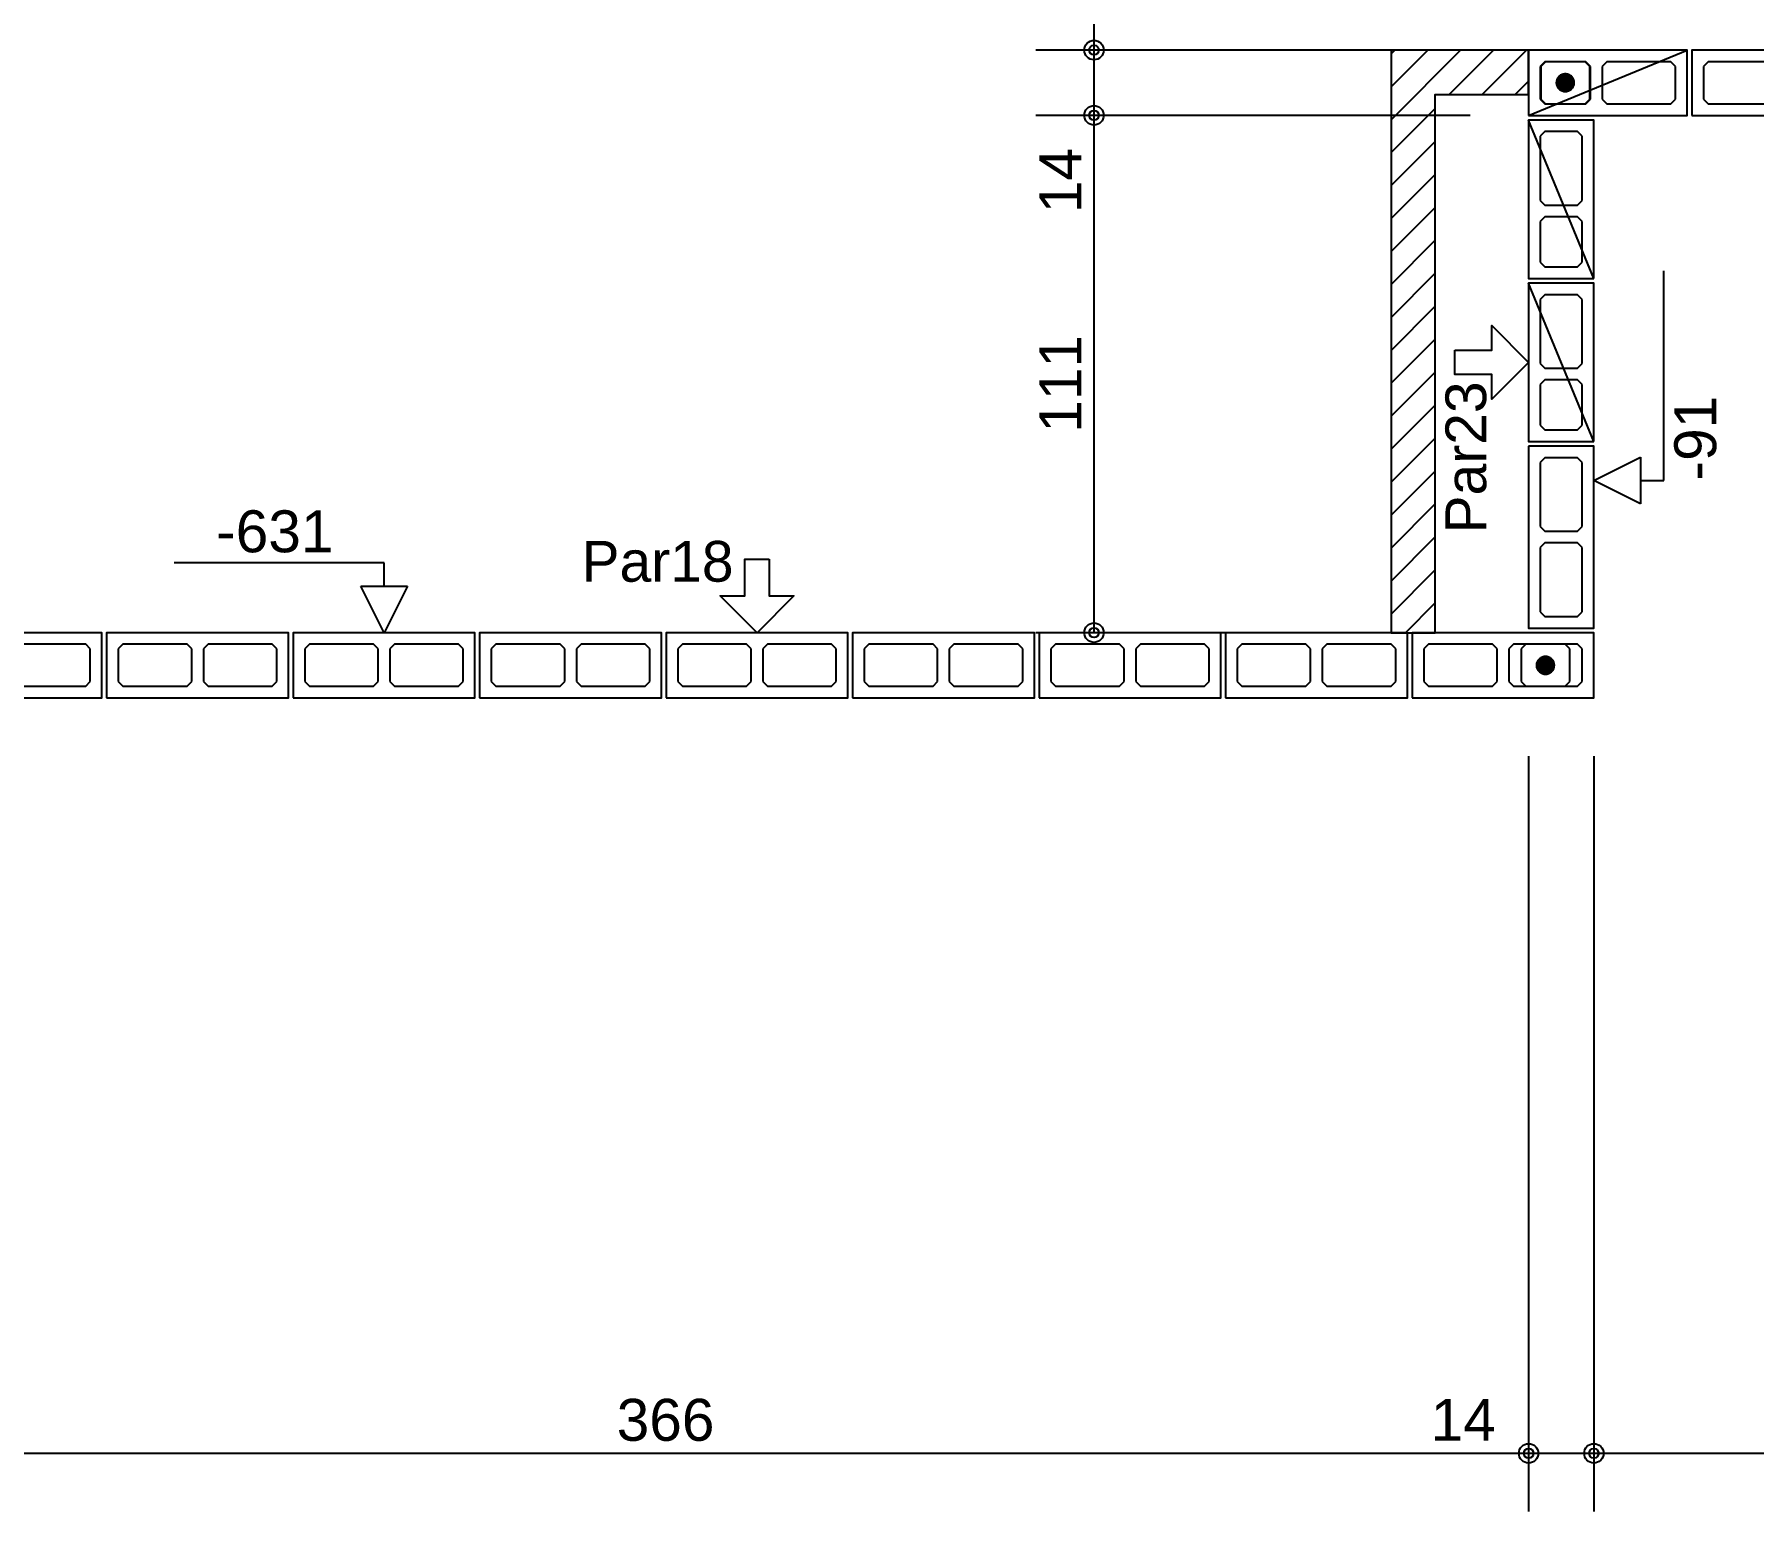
# Model space of a CAD drawing. Extents: x 0 to 119, y 0 to 84.
# Drawn here: x 15.12 to 22.5, y 37.03 to 43.37 of the extents above; entities that cross this region are included whole.
import ezdxf

# ---------------------------------------------------------------- set-up
doc = ezdxf.new("R2010")
doc.units = 0
doc.header["$MEASUREMENT"] = 0
doc.linetypes.add('ESTILO_TQS_0003', pattern=[1.5, 0.5, -0.4, 0.1, -0.5])
doc.linetypes.add('ESTILO_TQS_0005', pattern=[0.4, 0.3, -0.1])
for name, color, linetype in [('17', 90, 'CONTINUOUS'), ('18', 6, 'CONTINUOUS'), ('20', 1, 'CONTINUOUS'), ('27', 250, 'CONTINUOUS'), ('29', 9, 'CONTINUOUS'), ('3', 7, 'CONTINUOUS'), ('35', 255, 'CONTINUOUS')]:
    doc.layers.add(name, color=color, linetype=linetype)
doc.styles.add('TQS_ARIAL', font='arial.ttf')

msp = doc.modelspace()

# ---------------------------------------------------------------- linework, layer by layer
at = {"layer": '17', "color": 90, "linetype": 'Continuous'}
for p, q in [((21.51775, 40.75055), (21.49775, 40.73055)), ((21.49775, 40.73055), (21.49775, 40.59055)), ((21.68775, 40.75055), (21.51775, 40.75055)), ((21.70775, 40.73055), (21.68775, 40.75055)), ((21.70775, 40.59055), (21.70775, 40.73055)), ((21.49775, 40.59055), (21.51775, 40.57055)), ((21.51775, 40.57055), (21.68775, 40.57055)), ((21.68775, 40.57055), (21.70775, 40.59055))]:
    msp.add_line(p, q, dxfattribs=at)
for points in [[(21.60335, 40.66055), (21.603347, 40.660489), (21.603338, 40.660429), (21.603322, 40.66037), (21.603301, 40.660313), (21.603275, 40.660259), (21.603242, 40.660207), (21.603205, 40.660159), (21.603163, 40.660115), (21.603117, 40.660076), (21.603067, 40.660041), (21.603014, 40.660011), (21.602958, 40.659987), (21.6029, 40.659969), (21.602841, 40.659957), (21.60278, 40.659951), (21.60272, 40.659951), (21.602659, 40.659957), (21.6026, 40.659969), (21.602542, 40.659987), (21.602486, 40.660011), (21.602433, 40.660041), (21.602383, 40.660076), (21.602337, 40.660115), (21.602295, 40.660159), (21.602258, 40.660207), (21.602225, 40.660259), (21.602199, 40.660313), (21.602178, 40.66037), (21.602162, 40.660429), (21.602153, 40.660489), (21.60215, 40.66055), (21.64055, 40.66055), (21.640356, 40.664374), (21.639776, 40.668159), (21.638816, 40.671866), (21.637487, 40.675457), (21.6358, 40.678894), (21.633775, 40.682144), (21.631431, 40.685172), (21.628793, 40.687947), (21.625888, 40.690441), (21.622745, 40.692629), (21.619397, 40.694487), (21.615878, 40.695997), (21.612225, 40.697143), (21.608474, 40.697914), (21.604665, 40.698301), (21.600835, 40.698301), (21.597026, 40.697914), (21.593275, 40.697143), (21.589622, 40.695997), (21.586103, 40.694487), (21.582755, 40.692629), (21.579612, 40.690441), (21.576707, 40.687947), (21.574069, 40.685172), (21.571725, 40.682144), (21.5697, 40.678894), (21.568013, 40.675457), (21.566684, 40.671866), (21.565724, 40.668159), (21.565144, 40.664374), (21.56495, 40.66055), (21.60335, 40.66055)], [(21.60215, 40.66055), (21.602153, 40.660611), (21.602162, 40.660671), (21.602178, 40.66073), (21.602199, 40.660787), (21.602225, 40.660841), (21.602258, 40.660893), (21.602295, 40.660941), (21.602337, 40.660985), (21.602383, 40.661024), (21.602433, 40.661059), (21.602486, 40.661089), (21.602542, 40.661113), (21.6026, 40.661131), (21.602659, 40.661143), (21.60272, 40.661149), (21.60278, 40.661149), (21.602841, 40.661143), (21.6029, 40.661131), (21.602958, 40.661113), (21.603014, 40.661089), (21.603067, 40.661059), (21.603117, 40.661024), (21.603163, 40.660985), (21.603205, 40.660941), (21.603242, 40.660893), (21.603275, 40.660841), (21.603301, 40.660787), (21.603322, 40.66073), (21.603338, 40.660671), (21.603347, 40.660611), (21.60335, 40.66055), (21.56495, 40.66055), (21.565144, 40.656726), (21.565724, 40.652941), (21.566684, 40.649234), (21.568013, 40.645643), (21.5697, 40.642206), (21.571725, 40.638956), (21.574069, 40.635928), (21.576707, 40.633153), (21.579612, 40.630659), (21.582755, 40.628471), (21.586103, 40.626613), (21.589622, 40.625103), (21.593275, 40.623957), (21.597026, 40.623186), (21.600835, 40.622799), (21.604665, 40.622799), (21.608474, 40.623186), (21.612225, 40.623957), (21.615878, 40.625103), (21.619397, 40.626613), (21.622745, 40.628471), (21.625888, 40.630659), (21.628793, 40.633153), (21.631431, 40.635928), (21.633775, 40.638956), (21.6358, 40.642206), (21.637487, 40.645643), (21.638816, 40.649234), (21.639776, 40.652941), (21.640356, 40.656726), (21.64055, 40.66055), (21.60215, 40.66055)]]:
    msp.add_lwpolyline(points, dxfattribs=at)
msp.add_circle((21.60275, 40.66055), 0.0372, dxfattribs=at)
for points in [[(21.60335, 40.66055), (21.565144, 40.664374), (21.56495, 40.66055)], [(21.60215, 40.66055), (21.56495, 40.66055), (21.565144, 40.656726)], [(21.60335, 40.66055), (21.565724, 40.668159), (21.565144, 40.664374)], [(21.60215, 40.66055), (21.565144, 40.656726), (21.565724, 40.652941)], [(21.60335, 40.66055), (21.566684, 40.671866), (21.565724, 40.668159)], [(21.60215, 40.66055), (21.565724, 40.652941), (21.566684, 40.649234)], [(21.60335, 40.66055), (21.568013, 40.675457), (21.566684, 40.671866)], [(21.60215, 40.66055), (21.566684, 40.649234), (21.568013, 40.645643)], [(21.60335, 40.66055), (21.5697, 40.678894), (21.568013, 40.675457)], [(21.60215, 40.66055), (21.568013, 40.645643), (21.5697, 40.642206)], [(21.60335, 40.66055), (21.571725, 40.682144), (21.5697, 40.678894)], [(21.60215, 40.66055), (21.5697, 40.642206), (21.571725, 40.638956)], [(21.60335, 40.66055), (21.574069, 40.685172), (21.571725, 40.682144)], [(21.60215, 40.66055), (21.571725, 40.638956), (21.574069, 40.635928)], [(21.60335, 40.66055), (21.576707, 40.687947), (21.574069, 40.685172)], [(21.60215, 40.66055), (21.574069, 40.635928), (21.576707, 40.633153)], [(21.60335, 40.66055), (21.579612, 40.690441), (21.576707, 40.687947)], [(21.60215, 40.66055), (21.576707, 40.633153), (21.579612, 40.630659)], [(21.60335, 40.66055), (21.582755, 40.692629), (21.579612, 40.690441)], [(21.60215, 40.66055), (21.579612, 40.630659), (21.582755, 40.628471)], [(21.60335, 40.66055), (21.586103, 40.694487), (21.582755, 40.692629)], [(21.60215, 40.66055), (21.582755, 40.628471), (21.586103, 40.626613)], [(21.60335, 40.66055), (21.589622, 40.695997), (21.586103, 40.694487)], [(21.60215, 40.66055), (21.586103, 40.626613), (21.589622, 40.625103)], [(21.60335, 40.66055), (21.593275, 40.697143), (21.589622, 40.695997)], [(21.60215, 40.66055), (21.589622, 40.625103), (21.593275, 40.623957)], [(21.60335, 40.66055), (21.597026, 40.697914), (21.593275, 40.697143)], [(21.60215, 40.66055), (21.593275, 40.623957), (21.597026, 40.623186)], [(21.60335, 40.66055), (21.600835, 40.698301), (21.597026, 40.697914)], [(21.60215, 40.66055), (21.597026, 40.623186), (21.600835, 40.622799)], [(21.60335, 40.66055), (21.604665, 40.698301), (21.600835, 40.698301)], [(21.60215, 40.66055), (21.600835, 40.622799), (21.604665, 40.622799)], [(21.602383, 40.661024), (21.602178, 40.66073), (21.60215, 40.66055)], [(21.602383, 40.661024), (21.60215, 40.66055), (21.60215, 40.66055)], [(21.602383, 40.661024), (21.60215, 40.66055), (21.60215, 40.66055)], [(21.602383, 40.661024), (21.60215, 40.66055), (21.60215, 40.66055)], [(21.602383, 40.661024), (21.60215, 40.66055), (21.60215, 40.66055)], [(21.602383, 40.661024), (21.60215, 40.66055), (21.60215, 40.66055)], [(21.602383, 40.661024), (21.60215, 40.66055), (21.60215, 40.66055)], [(21.602383, 40.661024), (21.60215, 40.66055), (21.60215, 40.66055)], [(21.602383, 40.661024), (21.60215, 40.66055), (21.60215, 40.66055)], [(21.602383, 40.661024), (21.60215, 40.66055), (21.60215, 40.66055)], [(21.602383, 40.661024), (21.60215, 40.66055), (21.60215, 40.66055)], [(21.602383, 40.661024), (21.60215, 40.66055), (21.60215, 40.66055)], [(21.602383, 40.661024), (21.60215, 40.66055), (21.60215, 40.66055)], [(21.602383, 40.661024), (21.60215, 40.66055), (21.60215, 40.66055)], [(21.602383, 40.661024), (21.60215, 40.66055), (21.60215, 40.66055)], [(21.602383, 40.661024), (21.60215, 40.66055), (21.60215, 40.66055)], [(21.602383, 40.661024), (21.60215, 40.66055), (21.60215, 40.66055)], [(21.602383, 40.661024), (21.60215, 40.66055), (21.60215, 40.66055)], [(21.602383, 40.661024), (21.60215, 40.66055), (21.60215, 40.66055)], [(21.602383, 40.661024), (21.60215, 40.66055), (21.60215, 40.66055)], [(21.602383, 40.661024), (21.60215, 40.66055), (21.60215, 40.66055)], [(21.602383, 40.661024), (21.60215, 40.66055), (21.60215, 40.66055)], [(21.602383, 40.661024), (21.60215, 40.66055), (21.60215, 40.66055)], [(21.60215, 40.66055), (21.604665, 40.622799), (21.64055, 40.66055)], [(21.602383, 40.661024), (21.602225, 40.660841), (21.602178, 40.66073)], [(21.602383, 40.661024), (21.602258, 40.660893), (21.602225, 40.660841)], [(21.602383, 40.661024), (21.602295, 40.660941), (21.602258, 40.660893)], [(21.602383, 40.661024), (21.602337, 40.660985), (21.602295, 40.660941)], [(21.602383, 40.661024), (21.602383, 40.661024), (21.602337, 40.660985)], [(21.602383, 40.661024), (21.602337, 40.660985), (21.602337, 40.660985)], [(21.602383, 40.661024), (21.602383, 40.661024), (21.602383, 40.661024)], [(21.60335, 40.66055), (21.603117, 40.660076), (21.603117, 40.660076)], [(21.60335, 40.66055), (21.603117, 40.660076), (21.603117, 40.660076)], [(21.60335, 40.66055), (21.603117, 40.660076), (21.603163, 40.660115)], [(21.60335, 40.66055), (21.603163, 40.660115), (21.603163, 40.660115)], [(21.60335, 40.66055), (21.603163, 40.660115), (21.603205, 40.660159)], [(21.60335, 40.66055), (21.603205, 40.660159), (21.603242, 40.660207)], [(21.60335, 40.66055), (21.603242, 40.660207), (21.603275, 40.660259)], [(21.60335, 40.66055), (21.603275, 40.660259), (21.603322, 40.66037)], [(21.60335, 40.66055), (21.603322, 40.66037), (21.60335, 40.66055)], [(21.64055, 40.66055), (21.604665, 40.698301), (21.60335, 40.66055)], [(21.60335, 40.66055), (21.60335, 40.66055), (21.60335, 40.66055)], [(21.60335, 40.66055), (21.60335, 40.66055), (21.60335, 40.66055)], [(21.60335, 40.66055), (21.60335, 40.66055), (21.60335, 40.66055)], [(21.60335, 40.66055), (21.60335, 40.66055), (21.60335, 40.66055)], [(21.60335, 40.66055), (21.60335, 40.66055), (21.60335, 40.66055)], [(21.60335, 40.66055), (21.60335, 40.66055), (21.60335, 40.66055)], [(21.60335, 40.66055), (21.60335, 40.66055), (21.60335, 40.66055)], [(21.60335, 40.66055), (21.60335, 40.66055), (21.60335, 40.66055)], [(21.60335, 40.66055), (21.60335, 40.66055), (21.60335, 40.66055)], [(21.60335, 40.66055), (21.60335, 40.66055), (21.60335, 40.66055)], [(21.60335, 40.66055), (21.60335, 40.66055), (21.60335, 40.66055)], [(21.60335, 40.66055), (21.60335, 40.66055), (21.60335, 40.66055)], [(21.60335, 40.66055), (21.60335, 40.66055), (21.60335, 40.66055)], [(21.60335, 40.66055), (21.60335, 40.66055), (21.60335, 40.66055)], [(21.60335, 40.66055), (21.60335, 40.66055), (21.60335, 40.66055)], [(21.60335, 40.66055), (21.60335, 40.66055), (21.60335, 40.66055)], [(21.60335, 40.66055), (21.60335, 40.66055), (21.60335, 40.66055)], [(21.60335, 40.66055), (21.60335, 40.66055), (21.60335, 40.66055)], [(21.60335, 40.66055), (21.60335, 40.66055), (21.60335, 40.66055)], [(21.60335, 40.66055), (21.60335, 40.66055), (21.60335, 40.66055)], [(21.60335, 40.66055), (21.60335, 40.66055), (21.60335, 40.66055)], [(21.64055, 40.66055), (21.608474, 40.697914), (21.604665, 40.698301)], [(21.64055, 40.66055), (21.604665, 40.622799), (21.608474, 40.623186)], [(21.64055, 40.66055), (21.612225, 40.697143), (21.608474, 40.697914)], [(21.64055, 40.66055), (21.608474, 40.623186), (21.612225, 40.623957)], [(21.64055, 40.66055), (21.615878, 40.695997), (21.612225, 40.697143)], [(21.64055, 40.66055), (21.612225, 40.623957), (21.615878, 40.625103)], [(21.64055, 40.66055), (21.619397, 40.694487), (21.615878, 40.695997)], [(21.64055, 40.66055), (21.615878, 40.625103), (21.619397, 40.626613)], [(21.64055, 40.66055), (21.622745, 40.692629), (21.619397, 40.694487)], [(21.64055, 40.66055), (21.619397, 40.626613), (21.622745, 40.628471)], [(21.64055, 40.66055), (21.625888, 40.690441), (21.622745, 40.692629)], [(21.64055, 40.66055), (21.622745, 40.628471), (21.625888, 40.630659)], [(21.64055, 40.66055), (21.628793, 40.687947), (21.625888, 40.690441)], [(21.64055, 40.66055), (21.625888, 40.630659), (21.628793, 40.633153)], [(21.64055, 40.66055), (21.631431, 40.685172), (21.628793, 40.687947)], [(21.64055, 40.66055), (21.628793, 40.633153), (21.631431, 40.635928)], [(21.64055, 40.66055), (21.633775, 40.682144), (21.631431, 40.685172)], [(21.64055, 40.66055), (21.631431, 40.635928), (21.633775, 40.638956)], [(21.64055, 40.66055), (21.6358, 40.678894), (21.633775, 40.682144)], [(21.64055, 40.66055), (21.633775, 40.638956), (21.6358, 40.642206)], [(21.64055, 40.66055), (21.637487, 40.675457), (21.6358, 40.678894)], [(21.64055, 40.66055), (21.6358, 40.642206), (21.637487, 40.645643)], [(21.64055, 40.66055), (21.638816, 40.671866), (21.637487, 40.675457)], [(21.64055, 40.66055), (21.637487, 40.645643), (21.638816, 40.649234)], [(21.64055, 40.66055), (21.639776, 40.668159), (21.638816, 40.671866)], [(21.64055, 40.66055), (21.638816, 40.649234), (21.639776, 40.652941)], [(21.64055, 40.66055), (21.640356, 40.664374), (21.639776, 40.668159)], [(21.64055, 40.66055), (21.639776, 40.652941), (21.640356, 40.656726)]]:
    msp.add_solid(points, dxfattribs=at)
at = {"layer": '18', "color": 6, "linetype": 'Continuous'}
for p, q in [((22.11025, 41.453846), (22.11025, 42.353846)), ((21.81025, 41.453846), (22.01025, 41.553846)), ((22.01025, 41.553846), (22.01025, 41.353846)), ((22.01025, 41.353846), (21.81025, 41.453846)), ((22.01025, 41.453846), (22.11025, 41.453846))]:
    msp.add_line(p, q, dxfattribs=at)
at = {"layer": '20', "color": 1, "linetype": 'Continuous'}
for p, q in [((16.62025, 41.10055), (15.72025, 41.10055)), ((16.62025, 41.00055), (16.62025, 41.10055)), ((16.62025, 40.80055), (16.52025, 41.00055)), ((16.52025, 41.00055), (16.72025, 41.00055)), ((16.72025, 41.00055), (16.62025, 40.80055))]:
    msp.add_line(p, q, dxfattribs=at)
at = {"layer": '27', "color": 250, "linetype": 'ESTILO_TQS_0005'}
for points in [[(21.58025, 43.090599), (21.60025, 43.070599), (21.77525, 43.070599), (21.79525, 43.090599), (21.79525, 43.230599), (21.77525, 43.250599), (21.60025, 43.250599), (21.58025, 43.230599), (21.58025, 43.090599)], [(21.84525, 43.090599), (21.86525, 43.070599), (22.14025, 43.070599), (22.16025, 43.090599), (22.16025, 43.230599), (22.14025, 43.250599), (21.86525, 43.250599), (21.84525, 43.230599), (21.84525, 43.090599)], [(22.28025, 43.090599), (22.30025, 43.070599), (22.57525, 43.070599), (22.59525, 43.090599), (22.59525, 43.230599), (22.57525, 43.250599), (22.30025, 43.250599), (22.28025, 43.230599), (22.28025, 43.090599)], [(21.740254, 42.635599), (21.760254, 42.655599), (21.760254, 42.930599), (21.740254, 42.950599), (21.600254, 42.950599), (21.580254, 42.930599), (21.580254, 42.655599), (21.600254, 42.635599), (21.740254, 42.635599)], [(21.740254, 42.370599), (21.760254, 42.390599), (21.760254, 42.565599), (21.740254, 42.585599), (21.600254, 42.585599), (21.580254, 42.565599), (21.580254, 42.390599), (21.600254, 42.370599), (21.740254, 42.370599)], [(21.740254, 41.935599), (21.760254, 41.955599), (21.760254, 42.230599), (21.740254, 42.250599), (21.600254, 42.250599), (21.580254, 42.230599), (21.580254, 41.955599), (21.600254, 41.935599), (21.740254, 41.935599)], [(21.740254, 41.670599), (21.760254, 41.690599), (21.760254, 41.865599), (21.740254, 41.885599), (21.600254, 41.885599), (21.580254, 41.865599), (21.580254, 41.690599), (21.600254, 41.670599), (21.740254, 41.670599)], [(21.60025, 41.55055), (21.58025, 41.53055), (21.58025, 41.25555), (21.60025, 41.23555), (21.74025, 41.23555), (21.76025, 41.25555), (21.76025, 41.53055), (21.74025, 41.55055), (21.60025, 41.55055)], [(21.60025, 41.18555), (21.58025, 41.16555), (21.58025, 40.89055), (21.60025, 40.87055), (21.74025, 40.87055), (21.76025, 40.89055), (21.76025, 41.16555), (21.74025, 41.18555), (21.60025, 41.18555)], [(15.04525, 40.59055), (15.06525, 40.57055), (15.34025, 40.57055), (15.36025, 40.59055), (15.36025, 40.73055), (15.34025, 40.75055), (15.06525, 40.75055), (15.04525, 40.73055), (15.04525, 40.59055)], [(15.48025, 40.59055), (15.50025, 40.57055), (15.77525, 40.57055), (15.79525, 40.59055), (15.79525, 40.73055), (15.77525, 40.75055), (15.50025, 40.75055), (15.48025, 40.73055), (15.48025, 40.59055)], [(15.84525, 40.59055), (15.86525, 40.57055), (16.14025, 40.57055), (16.16025, 40.59055), (16.16025, 40.73055), (16.14025, 40.75055), (15.86525, 40.75055), (15.84525, 40.73055), (15.84525, 40.59055)], [(16.28025, 40.59055), (16.30025, 40.57055), (16.57525, 40.57055), (16.59525, 40.59055), (16.59525, 40.73055), (16.57525, 40.75055), (16.30025, 40.75055), (16.28025, 40.73055), (16.28025, 40.59055)], [(16.64525, 40.59055), (16.66525, 40.57055), (16.94025, 40.57055), (16.96025, 40.59055), (16.96025, 40.73055), (16.94025, 40.75055), (16.66525, 40.75055), (16.64525, 40.73055), (16.64525, 40.59055)], [(17.08025, 40.59055), (17.10025, 40.57055), (17.37525, 40.57055), (17.39525, 40.59055), (17.39525, 40.73055), (17.37525, 40.75055), (17.10025, 40.75055), (17.08025, 40.73055), (17.08025, 40.59055)], [(17.44525, 40.59055), (17.46525, 40.57055), (17.74025, 40.57055), (17.76025, 40.59055), (17.76025, 40.73055), (17.74025, 40.75055), (17.46525, 40.75055), (17.44525, 40.73055), (17.44525, 40.59055)], [(17.88025, 40.59055), (17.90025, 40.57055), (18.17525, 40.57055), (18.19525, 40.59055), (18.19525, 40.73055), (18.17525, 40.75055), (17.90025, 40.75055), (17.88025, 40.73055), (17.88025, 40.59055)], [(18.24525, 40.59055), (18.26525, 40.57055), (18.54025, 40.57055), (18.56025, 40.59055), (18.56025, 40.73055), (18.54025, 40.75055), (18.26525, 40.75055), (18.24525, 40.73055), (18.24525, 40.59055)], [(18.68025, 40.59055), (18.70025, 40.57055), (18.97525, 40.57055), (18.99525, 40.59055), (18.99525, 40.73055), (18.97525, 40.75055), (18.70025, 40.75055), (18.68025, 40.73055), (18.68025, 40.59055)], [(19.04525, 40.59055), (19.06525, 40.57055), (19.34025, 40.57055), (19.36025, 40.59055), (19.36025, 40.73055), (19.34025, 40.75055), (19.06525, 40.75055), (19.04525, 40.73055), (19.04525, 40.59055)], [(19.48025, 40.59055), (19.50025, 40.57055), (19.77525, 40.57055), (19.79525, 40.59055), (19.79525, 40.73055), (19.77525, 40.75055), (19.50025, 40.75055), (19.48025, 40.73055), (19.48025, 40.59055)], [(19.84525, 40.59055), (19.86525, 40.57055), (20.14025, 40.57055), (20.16025, 40.59055), (20.16025, 40.73055), (20.14025, 40.75055), (19.86525, 40.75055), (19.84525, 40.73055), (19.84525, 40.59055)], [(20.28025, 40.59055), (20.30025, 40.57055), (20.57525, 40.57055), (20.59525, 40.59055), (20.59525, 40.73055), (20.57525, 40.75055), (20.30025, 40.75055), (20.28025, 40.73055), (20.28025, 40.59055)], [(20.64525, 40.59055), (20.66525, 40.57055), (20.94025, 40.57055), (20.96025, 40.59055), (20.96025, 40.73055), (20.94025, 40.75055), (20.66525, 40.75055), (20.64525, 40.73055), (20.64525, 40.59055)], [(21.08025, 40.59055), (21.10025, 40.57055), (21.37525, 40.57055), (21.39525, 40.59055), (21.39525, 40.73055), (21.37525, 40.75055), (21.10025, 40.75055), (21.08025, 40.73055), (21.08025, 40.59055)], [(21.44525, 40.59055), (21.46525, 40.57055), (21.74025, 40.57055), (21.76025, 40.59055), (21.76025, 40.73055), (21.74025, 40.75055), (21.46525, 40.75055), (21.44525, 40.73055), (21.44525, 40.59055)]]:
    msp.add_lwpolyline(points, dxfattribs=at)
at = {"layer": '29', "color": 9, "linetype": 'Continuous'}
for p, q in [((20.940296, 43.002027), (21.238867, 43.300599)), ((20.940296, 43.143449), (21.097446, 43.300599)), ((20.940296, 43.28487), (20.956024, 43.300599)), ((21.190121, 43.110431), (21.380288, 43.300599)), ((21.331542, 43.110431), (21.52171, 43.300599)), ((21.472963, 43.110431), (21.53025, 43.167718)), ((20.940296, 42.860606), (21.12963, 43.04994)), ((20.940296, 42.719185), (21.12963, 42.908519)), ((20.940296, 42.577763), (21.12963, 42.767098)), ((20.940296, 42.436342), (21.12963, 42.625676)), ((20.940296, 42.29492), (21.12963, 42.484255)), ((20.940296, 42.153499), (21.12963, 42.342834)), ((20.940296, 42.012078), (21.12963, 42.201412)), ((20.940296, 41.870656), (21.12963, 42.059991)), ((20.940296, 41.729235), (21.12963, 41.91857)), ((20.940296, 41.587814), (21.12963, 41.777148)), ((20.940296, 41.446392), (21.12963, 41.635727)), ((20.940296, 41.304971), (21.12963, 41.494306)), ((20.940296, 41.16355), (21.12963, 41.352884)), ((20.940296, 41.022128), (21.12963, 41.211463)), ((20.940296, 40.880707), (21.12963, 41.070041)), ((21.00156, 40.80055), (21.12963, 40.92862))]:
    msp.add_line(p, q, dxfattribs=at)
msp.add_lwpolyline([(21.53025, 43.300599), (20.940296, 43.300599), (20.940296, 40.80055), (21.12963, 40.80055), (21.12963, 43.110431), (21.53025, 43.110431), (21.53025, 43.300599)], dxfattribs=at)
at = {"layer": '3', "color": 7, "linetype": 'Continuous'}
for p, q in [((21.53025, 43.020599), (22.21025, 43.300599)), ((21.60275, 43.250598), (21.58275, 43.230599)), ((21.58275, 43.230599), (21.58275, 43.090598)), ((21.77275, 43.250599), (21.60275, 43.250598)), ((21.79275, 43.230599), (21.77275, 43.250599)), ((21.79275, 43.090598), (21.79275, 43.230599)), ((21.58275, 43.090598), (21.60275, 43.070598)), ((21.77275, 43.070599), (21.79275, 43.090598)), ((21.810254, 42.320599), (21.530254, 43.000599)), ((21.60275, 43.070598), (21.77275, 43.070599)), ((21.810254, 41.620599), (21.530254, 42.300599))]:
    msp.add_line(p, q, dxfattribs=at)
for points in [[(21.53025, 43.020599), (22.21025, 43.020599), (22.21025, 43.300599), (21.53025, 43.300599), (21.53025, 43.020599)], [(22.23025, 43.020599), (23.01025, 43.020599), (23.01025, 43.300599), (22.23025, 43.300599), (22.23025, 43.020599)], [(21.68835, 43.160599), (21.688347, 43.160538), (21.688338, 43.160478), (21.688322, 43.160419), (21.688301, 43.160362), (21.688275, 43.160307), (21.688242, 43.160256), (21.688205, 43.160208), (21.688163, 43.160164), (21.688117, 43.160124), (21.688067, 43.160089), (21.688014, 43.16006), (21.687958, 43.160036), (21.6879, 43.160018), (21.687841, 43.160005), (21.68778, 43.159999), (21.68772, 43.159999), (21.687659, 43.160005), (21.6876, 43.160018), (21.687542, 43.160036), (21.687486, 43.16006), (21.687433, 43.160089), (21.687383, 43.160124), (21.687337, 43.160164), (21.687295, 43.160208), (21.687258, 43.160256), (21.687225, 43.160307), (21.687199, 43.160362), (21.687178, 43.160419), (21.687162, 43.160478), (21.687153, 43.160538), (21.68715, 43.160599), (21.72555, 43.160599), (21.725356, 43.164423), (21.724776, 43.168208), (21.723816, 43.171914), (21.722487, 43.175505), (21.7208, 43.178943), (21.718775, 43.182192), (21.716431, 43.18522), (21.713793, 43.187996), (21.710888, 43.19049), (21.707745, 43.192677), (21.704397, 43.194536), (21.700878, 43.196046), (21.697225, 43.197192), (21.693474, 43.197963), (21.689665, 43.19835), (21.685835, 43.19835), (21.682026, 43.197963), (21.678275, 43.197192), (21.674622, 43.196046), (21.671103, 43.194536), (21.667755, 43.192677), (21.664612, 43.19049), (21.661707, 43.187996), (21.659069, 43.18522), (21.656725, 43.182192), (21.6547, 43.178943), (21.653013, 43.175505), (21.651684, 43.171914), (21.650724, 43.168208), (21.650144, 43.164423), (21.64995, 43.160598), (21.68835, 43.160599)], [(21.68715, 43.160599), (21.687153, 43.160659), (21.687162, 43.160719), (21.687178, 43.160778), (21.687199, 43.160835), (21.687225, 43.16089), (21.687258, 43.160941), (21.687295, 43.160989), (21.687337, 43.161033), (21.687383, 43.161073), (21.687433, 43.161108), (21.687486, 43.161137), (21.687542, 43.161161), (21.6876, 43.161179), (21.687659, 43.161192), (21.68772, 43.161198), (21.68778, 43.161198), (21.687841, 43.161192), (21.6879, 43.161179), (21.687958, 43.161161), (21.688014, 43.161137), (21.688067, 43.161108), (21.688117, 43.161073), (21.688163, 43.161033), (21.688205, 43.160989), (21.688242, 43.160941), (21.688275, 43.16089), (21.688301, 43.160835), (21.688322, 43.160778), (21.688338, 43.160719), (21.688347, 43.160659), (21.68835, 43.160599), (21.64995, 43.160598), (21.650144, 43.156774), (21.650724, 43.152989), (21.651684, 43.149283), (21.653013, 43.145692), (21.6547, 43.142254), (21.656725, 43.139005), (21.659069, 43.135977), (21.661707, 43.133201), (21.664612, 43.130707), (21.667755, 43.12852), (21.671103, 43.126661), (21.674622, 43.125151), (21.678275, 43.124005), (21.682026, 43.123234), (21.685835, 43.122847), (21.689665, 43.122847), (21.693474, 43.123234), (21.697225, 43.124005), (21.700878, 43.125151), (21.704397, 43.126661), (21.707745, 43.12852), (21.710888, 43.130707), (21.713793, 43.133201), (21.716431, 43.135977), (21.718775, 43.139005), (21.7208, 43.142254), (21.722487, 43.145692), (21.723816, 43.149283), (21.724776, 43.152989), (21.725356, 43.156774), (21.72555, 43.160599), (21.68715, 43.160599)], [(21.810254, 42.320599), (21.810254, 43.000599), (21.530254, 43.000599), (21.530254, 42.320599), (21.810254, 42.320599)], [(21.810254, 41.620599), (21.810254, 42.300599), (21.530254, 42.300599), (21.530254, 41.620599), (21.810254, 41.620599)], [(21.214306, 42.013256), (21.37228, 42.013256), (21.37228, 42.118572), (21.530254, 41.960599), (21.37228, 41.802625), (21.37228, 41.907941), (21.214306, 41.907941), (21.214306, 42.013256)], [(21.53025, 41.60055), (21.53025, 40.82055), (21.81025, 40.82055), (21.81025, 41.60055), (21.53025, 41.60055)], [(18.272908, 41.116497), (18.272908, 40.958524), (18.378224, 40.958524), (18.22025, 40.80055), (18.062276, 40.958524), (18.167592, 40.958524), (18.167592, 41.116497), (18.272908, 41.116497)], [(14.63025, 40.52055), (15.41025, 40.52055), (15.41025, 40.80055), (14.63025, 40.80055), (14.63025, 40.52055)], [(15.43025, 40.52055), (16.21025, 40.52055), (16.21025, 40.80055), (15.43025, 40.80055), (15.43025, 40.52055)], [(16.23025, 40.52055), (17.01025, 40.52055), (17.01025, 40.80055), (16.23025, 40.80055), (16.23025, 40.52055)], [(17.03025, 40.52055), (17.81025, 40.52055), (17.81025, 40.80055), (17.03025, 40.80055), (17.03025, 40.52055)], [(17.83025, 40.52055), (18.61025, 40.52055), (18.61025, 40.80055), (17.83025, 40.80055), (17.83025, 40.52055)], [(18.63025, 40.52055), (19.41025, 40.52055), (19.41025, 40.80055), (18.63025, 40.80055), (18.63025, 40.52055)], [(19.43025, 40.52055), (20.21025, 40.52055), (20.21025, 40.80055), (19.43025, 40.80055), (19.43025, 40.52055)], [(20.23025, 40.52055), (21.01025, 40.52055), (21.01025, 40.80055), (20.23025, 40.80055), (20.23025, 40.52055)], [(21.03025, 40.52055), (21.81025, 40.52055), (21.81025, 40.80055), (21.03025, 40.80055), (21.03025, 40.52055)]]:
    msp.add_lwpolyline(points, dxfattribs=at)
msp.add_circle((21.68775, 43.160599), 0.0372, dxfattribs=at)
for points in [[(21.68835, 43.160599), (21.650144, 43.164423), (21.64995, 43.160598)], [(21.68715, 43.160599), (21.64995, 43.160598), (21.650144, 43.156774)], [(21.68835, 43.160599), (21.650724, 43.168208), (21.650144, 43.164423)], [(21.68715, 43.160599), (21.650144, 43.156774), (21.650724, 43.152989)], [(21.68835, 43.160599), (21.651684, 43.171914), (21.650724, 43.168208)], [(21.68715, 43.160599), (21.650724, 43.152989), (21.651684, 43.149283)], [(21.68835, 43.160599), (21.653013, 43.175505), (21.651684, 43.171914)], [(21.68715, 43.160599), (21.651684, 43.149283), (21.653013, 43.145692)], [(21.68835, 43.160599), (21.6547, 43.178943), (21.653013, 43.175505)], [(21.68715, 43.160599), (21.653013, 43.145692), (21.6547, 43.142254)], [(21.68835, 43.160599), (21.656725, 43.182192), (21.6547, 43.178943)], [(21.68715, 43.160599), (21.6547, 43.142254), (21.656725, 43.139005)], [(21.68835, 43.160599), (21.659069, 43.18522), (21.656725, 43.182192)], [(21.68715, 43.160599), (21.656725, 43.139005), (21.659069, 43.135977)], [(21.68835, 43.160599), (21.661707, 43.187996), (21.659069, 43.18522)], [(21.68715, 43.160599), (21.659069, 43.135977), (21.661707, 43.133201)], [(21.68835, 43.160599), (21.664612, 43.19049), (21.661707, 43.187996)], [(21.68715, 43.160599), (21.661707, 43.133201), (21.664612, 43.130707)], [(21.68835, 43.160599), (21.667755, 43.192677), (21.664612, 43.19049)], [(21.68715, 43.160599), (21.664612, 43.130707), (21.667755, 43.12852)], [(21.68835, 43.160599), (21.671103, 43.194536), (21.667755, 43.192677)], [(21.68715, 43.160599), (21.667755, 43.12852), (21.671103, 43.126661)], [(21.68835, 43.160599), (21.674622, 43.196046), (21.671103, 43.194536)], [(21.68715, 43.160599), (21.671103, 43.126661), (21.674622, 43.125151)], [(21.68835, 43.160599), (21.678275, 43.197192), (21.674622, 43.196046)], [(21.68715, 43.160599), (21.674622, 43.125151), (21.678275, 43.124005)], [(21.68835, 43.160599), (21.682026, 43.197963), (21.678275, 43.197192)], [(21.68715, 43.160599), (21.678275, 43.124005), (21.682026, 43.123234)], [(21.68835, 43.160599), (21.685835, 43.19835), (21.682026, 43.197963)], [(21.68715, 43.160599), (21.682026, 43.123234), (21.685835, 43.122847)], [(21.68835, 43.160599), (21.689665, 43.19835), (21.685835, 43.19835)], [(21.68715, 43.160599), (21.685835, 43.122847), (21.689665, 43.122847)], [(21.687383, 43.161073), (21.687178, 43.160778), (21.68715, 43.160599)], [(21.687383, 43.161073), (21.68715, 43.160599), (21.68715, 43.160599)], [(21.687383, 43.161073), (21.68715, 43.160599), (21.68715, 43.160599)], [(21.687383, 43.161073), (21.68715, 43.160599), (21.68715, 43.160599)], [(21.687383, 43.161073), (21.68715, 43.160599), (21.68715, 43.160599)], [(21.687383, 43.161073), (21.68715, 43.160599), (21.68715, 43.160599)], [(21.687383, 43.161073), (21.68715, 43.160599), (21.68715, 43.160599)], [(21.687383, 43.161073), (21.68715, 43.160599), (21.68715, 43.160599)], [(21.687383, 43.161073), (21.68715, 43.160599), (21.68715, 43.160599)], [(21.687383, 43.161073), (21.68715, 43.160599), (21.68715, 43.160599)], [(21.687383, 43.161073), (21.68715, 43.160599), (21.68715, 43.160599)], [(21.687383, 43.161073), (21.68715, 43.160599), (21.68715, 43.160599)], [(21.687383, 43.161073), (21.68715, 43.160599), (21.68715, 43.160599)], [(21.687383, 43.161073), (21.68715, 43.160599), (21.68715, 43.160599)], [(21.687383, 43.161073), (21.68715, 43.160599), (21.68715, 43.160599)], [(21.687383, 43.161073), (21.68715, 43.160599), (21.68715, 43.160599)], [(21.687383, 43.161073), (21.68715, 43.160599), (21.68715, 43.160599)], [(21.687383, 43.161073), (21.68715, 43.160599), (21.68715, 43.160599)], [(21.687383, 43.161073), (21.68715, 43.160599), (21.68715, 43.160599)], [(21.687383, 43.161073), (21.68715, 43.160599), (21.68715, 43.160599)], [(21.687383, 43.161073), (21.68715, 43.160599), (21.68715, 43.160599)], [(21.687383, 43.161073), (21.68715, 43.160599), (21.68715, 43.160599)], [(21.687383, 43.161073), (21.68715, 43.160599), (21.68715, 43.160599)], [(21.68715, 43.160599), (21.689665, 43.122847), (21.72555, 43.160599)], [(21.687383, 43.161073), (21.687225, 43.16089), (21.687178, 43.160778)], [(21.687383, 43.161073), (21.687258, 43.160941), (21.687225, 43.16089)], [(21.687383, 43.161073), (21.687295, 43.160989), (21.687258, 43.160941)], [(21.687383, 43.161073), (21.687337, 43.161033), (21.687295, 43.160989)], [(21.687383, 43.161073), (21.687383, 43.161073), (21.687337, 43.161033)], [(21.687383, 43.161073), (21.687337, 43.161033), (21.687337, 43.161033)], [(21.687383, 43.161073), (21.687383, 43.161073), (21.687383, 43.161073)], [(21.68835, 43.160599), (21.688117, 43.160124), (21.688117, 43.160124)], [(21.68835, 43.160599), (21.688117, 43.160124), (21.688117, 43.160124)], [(21.68835, 43.160599), (21.688117, 43.160124), (21.688163, 43.160164)], [(21.68835, 43.160599), (21.688163, 43.160164), (21.688163, 43.160164)], [(21.68835, 43.160599), (21.688163, 43.160164), (21.688205, 43.160208)], [(21.68835, 43.160599), (21.688205, 43.160208), (21.688242, 43.160256)], [(21.68835, 43.160599), (21.688242, 43.160256), (21.688275, 43.160307)], [(21.68835, 43.160599), (21.688275, 43.160307), (21.688322, 43.160419)], [(21.68835, 43.160599), (21.688322, 43.160419), (21.68835, 43.160599)], [(21.72555, 43.160599), (21.689665, 43.19835), (21.68835, 43.160599)], [(21.68835, 43.160599), (21.68835, 43.160599), (21.68835, 43.160599)], [(21.68835, 43.160599), (21.68835, 43.160599), (21.68835, 43.160599)], [(21.68835, 43.160599), (21.68835, 43.160599), (21.68835, 43.160599)], [(21.68835, 43.160599), (21.68835, 43.160599), (21.68835, 43.160599)], [(21.68835, 43.160599), (21.68835, 43.160599), (21.68835, 43.160599)], [(21.68835, 43.160599), (21.68835, 43.160599), (21.68835, 43.160599)], [(21.68835, 43.160599), (21.68835, 43.160599), (21.68835, 43.160599)], [(21.68835, 43.160599), (21.68835, 43.160599), (21.68835, 43.160599)], [(21.68835, 43.160599), (21.68835, 43.160599), (21.68835, 43.160599)], [(21.68835, 43.160599), (21.68835, 43.160599), (21.68835, 43.160599)], [(21.68835, 43.160599), (21.68835, 43.160599), (21.68835, 43.160599)], [(21.68835, 43.160599), (21.68835, 43.160599), (21.68835, 43.160599)], [(21.68835, 43.160599), (21.68835, 43.160599), (21.68835, 43.160599)], [(21.68835, 43.160599), (21.68835, 43.160599), (21.68835, 43.160599)], [(21.68835, 43.160599), (21.68835, 43.160599), (21.68835, 43.160599)], [(21.68835, 43.160599), (21.68835, 43.160599), (21.68835, 43.160599)], [(21.68835, 43.160599), (21.68835, 43.160599), (21.68835, 43.160599)], [(21.68835, 43.160599), (21.68835, 43.160599), (21.68835, 43.160599)], [(21.68835, 43.160599), (21.68835, 43.160599), (21.68835, 43.160599)], [(21.68835, 43.160599), (21.68835, 43.160599), (21.68835, 43.160599)], [(21.68835, 43.160599), (21.68835, 43.160599), (21.68835, 43.160599)], [(21.72555, 43.160599), (21.693474, 43.197963), (21.689665, 43.19835)], [(21.72555, 43.160599), (21.689665, 43.122847), (21.693474, 43.123234)], [(21.72555, 43.160599), (21.697225, 43.197192), (21.693474, 43.197963)], [(21.72555, 43.160599), (21.693474, 43.123234), (21.697225, 43.124005)], [(21.72555, 43.160599), (21.700878, 43.196046), (21.697225, 43.197192)], [(21.72555, 43.160599), (21.697225, 43.124005), (21.700878, 43.125151)], [(21.72555, 43.160599), (21.704397, 43.194536), (21.700878, 43.196046)], [(21.72555, 43.160599), (21.700878, 43.125151), (21.704397, 43.126661)], [(21.72555, 43.160599), (21.707745, 43.192677), (21.704397, 43.194536)], [(21.72555, 43.160599), (21.704397, 43.126661), (21.707745, 43.12852)], [(21.72555, 43.160599), (21.710888, 43.19049), (21.707745, 43.192677)], [(21.72555, 43.160599), (21.707745, 43.12852), (21.710888, 43.130707)], [(21.72555, 43.160599), (21.713793, 43.187996), (21.710888, 43.19049)], [(21.72555, 43.160599), (21.710888, 43.130707), (21.713793, 43.133201)], [(21.72555, 43.160599), (21.716431, 43.18522), (21.713793, 43.187996)], [(21.72555, 43.160599), (21.713793, 43.133201), (21.716431, 43.135977)], [(21.72555, 43.160599), (21.718775, 43.182192), (21.716431, 43.18522)], [(21.72555, 43.160599), (21.716431, 43.135977), (21.718775, 43.139005)], [(21.72555, 43.160599), (21.7208, 43.178943), (21.718775, 43.182192)], [(21.72555, 43.160599), (21.718775, 43.139005), (21.7208, 43.142254)], [(21.72555, 43.160599), (21.722487, 43.175505), (21.7208, 43.178943)], [(21.72555, 43.160599), (21.7208, 43.142254), (21.722487, 43.145692)], [(21.72555, 43.160599), (21.723816, 43.171914), (21.722487, 43.175505)], [(21.72555, 43.160599), (21.722487, 43.145692), (21.723816, 43.149283)], [(21.72555, 43.160599), (21.724776, 43.168208), (21.723816, 43.171914)], [(21.72555, 43.160599), (21.723816, 43.149283), (21.724776, 43.152989)], [(21.72555, 43.160599), (21.725356, 43.164423), (21.724776, 43.168208)], [(21.72555, 43.160599), (21.724776, 43.152989), (21.725356, 43.156774)]]:
    msp.add_solid(points, dxfattribs=at)
at = {"layer": '35', "color": 255, "linetype": 'Continuous'}
for p, q in [((19.666031, 43.300599), (19.666031, 45.52055)), ((21.28025, 43.300599), (19.416031, 43.300599)), ((21.28025, 43.300599), (19.416031, 43.300599)), ((19.666031, 43.020599), (19.666031, 43.300599)), ((21.53025, 43.300599), (21.53025, 43.300599)), ((21.53025, 43.300599), (21.53025, 43.300599)), ((21.28025, 43.020599), (19.416031, 43.020599)), ((21.28025, 43.020599), (19.416031, 43.020599)), ((19.666031, 40.80055), (19.666031, 43.020599)), ((21.53025, 43.020599), (21.53025, 43.020599)), ((21.53025, 43.020599), (21.53025, 43.020599)), ((20.37025, 40.80055), (19.416031, 40.80055)), ((20.62025, 40.80055), (20.62025, 40.80055)), ((21.53025, 40.52055), (21.53025, 40.52055)), ((21.53025, 40.52055), (21.53025, 40.52055)), ((21.81025, 40.52055), (21.81025, 40.52055)), ((21.81025, 40.52055), (21.81025, 40.52055)), ((21.53025, 40.27055), (21.53025, 37.028743)), ((21.53025, 40.27055), (21.53025, 37.028743)), ((21.81025, 40.27055), (21.81025, 37.028743)), ((21.81025, 40.27055), (21.81025, 37.028743)), ((21.53025, 37.278743), (14.21025, 37.278743)), ((21.81025, 37.278743), (21.53025, 37.278743)), ((23.63025, 37.278743), (21.81025, 37.278743))]:
    msp.add_line(p, q, dxfattribs=at)
for centre, radius in [((19.666031, 43.300599), 0.041625), ((19.666031, 43.300599), 0.041625), ((19.666031, 43.300599), 0.02075), ((19.666031, 43.300599), 0.02075), ((19.666031, 43.020599), 0.041625), ((19.666031, 43.020599), 0.041625), ((19.666031, 43.020599), 0.02075), ((19.666031, 43.020599), 0.02075), ((19.666031, 40.80055), 0.041625), ((19.666031, 40.80055), 0.02075), ((21.53025, 37.278743), 0.041625), ((21.53025, 37.278743), 0.041625), ((21.81025, 37.278743), 0.041625), ((21.81025, 37.278743), 0.041625), ((21.53025, 37.278743), 0.02075), ((21.53025, 37.278743), 0.02075), ((21.81025, 37.278743), 0.02075), ((21.81025, 37.278743), 0.02075)]:
    msp.add_circle(centre, radius, dxfattribs=at)

# ---------------------------------------------------------------- texts
at = {"layer": '18', "color": 6, "linetype": 'ESTILO_TQS_0003', "style": 'TQS_ARIAL'}
msp.add_text('-91', height=0.18, rotation=90, dxfattribs=at).set_placement((22.33525, 41.453846))
at = {"layer": '20', "color": 1, "linetype": 'ESTILO_TQS_0003', "style": 'TQS_ARIAL'}
msp.add_text('-631', height=0.18, dxfattribs=at).set_placement((15.90025, 41.14555))
at = {"layer": '3', "color": 7, "linetype": 'Continuous', "style": 'TQS_ARIAL'}
msp.add_text('Par23', height=0.175, rotation=90, dxfattribs=at).set_placement((21.348506, 41.226413))
msp.add_text('Par18', height=0.175, dxfattribs=at).set_placement((17.467388, 41.0193))
at = {"layer": '35', "color": 255, "linetype": 'Continuous', "style": 'TQS_ARIAL'}
for s, p in [('14', (19.612031, 42.600599)), ('111', (19.612031, 41.658574))]:
    msp.add_text(s, height=0.18, rotation=90, dxfattribs=at).set_placement(p)
for s, p in [('366', (17.61825, 37.332743)), ('14', (21.11025, 37.332743))]:
    msp.add_text(s, height=0.18, dxfattribs=at).set_placement(p)

doc.saveas('drawing.dxf')
